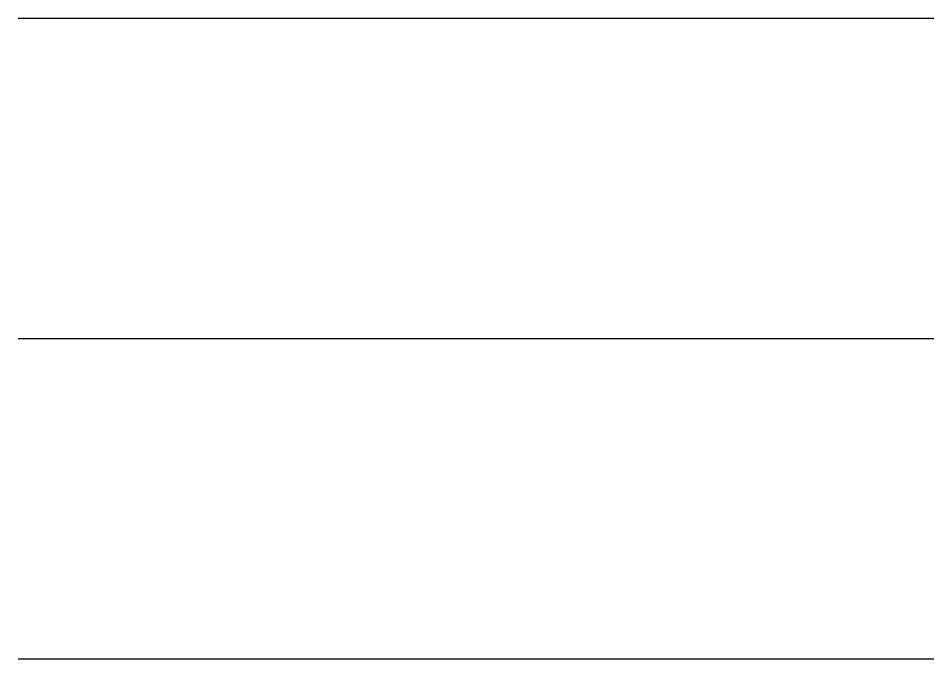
# Model space of a CAD drawing. Header units: millimetres. Extents: x 0 to 10000, y 0 to 7000.
import ezdxf

# ---------------------------------------------------------------- set-up
doc = ezdxf.new("R2010")
doc.units = ezdxf.units.MM
doc.layers.add('A-LEVEL', color=1, linetype='CONTINUOUS')

msp = doc.modelspace()

# ---------------------------------------------------------------- linework, layer by layer
at = {"layer": 'A-LEVEL'}
for p, q in [((0, 7000), (10000, 7000)), ((0, 3500), (10000, 3500)), ((0, 0), (10000, 0))]:
    msp.add_line(p, q, dxfattribs=at)

doc.saveas('drawing.dxf')
